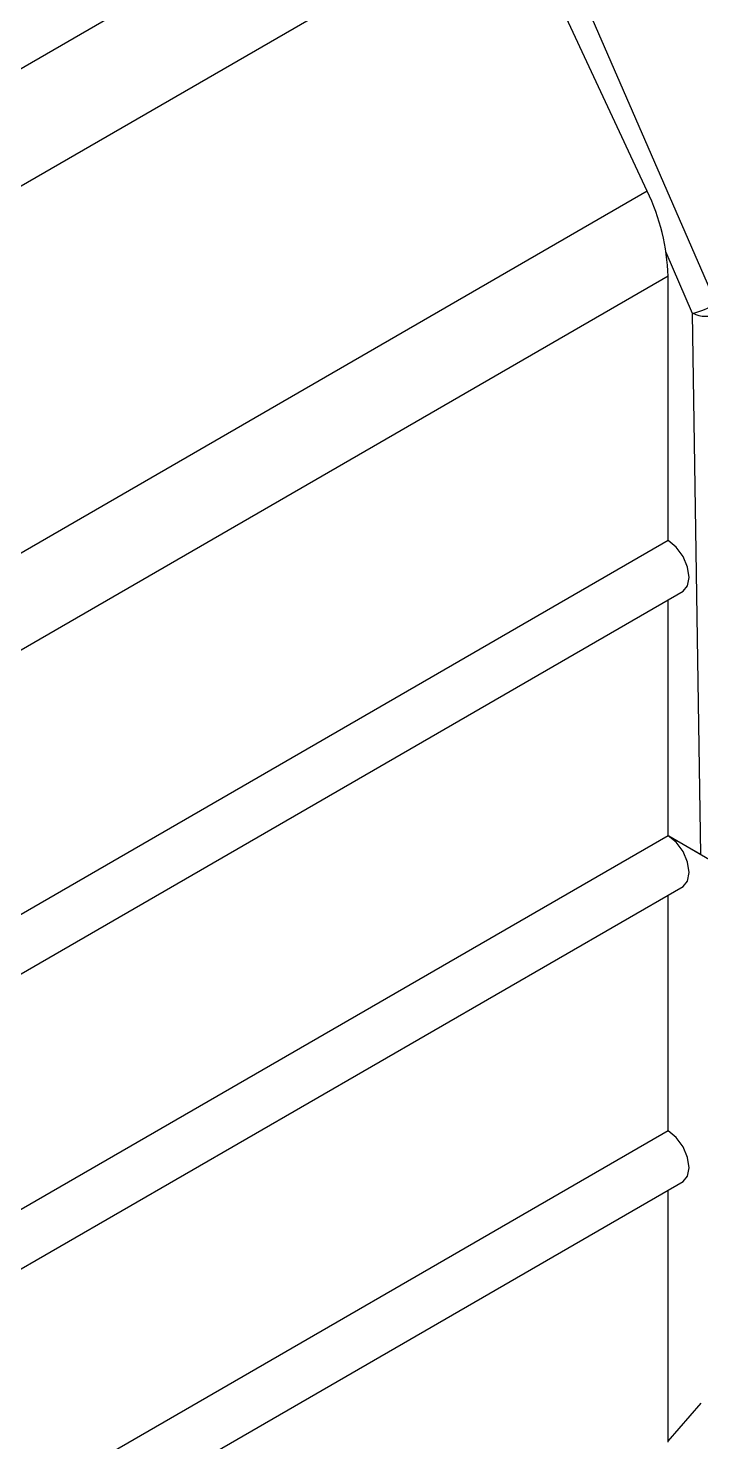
# Model space of a CAD drawing. Extents: x 6 to 134, y 1 to 99.
# Drawn here: x 96.225 to 97.342, y 77.137 to 79.483 of the extents above; entities that cross this region are included whole.
import ezdxf

# ---------------------------------------------------------------- set-up
doc = ezdxf.new("R2010")
doc.units = 0
doc.header["$MEASUREMENT"] = 0
doc.layers.add('OBJECT', color=7, linetype='CONTINUOUS')

msp = doc.modelspace()

# ---------------------------------------------------------------- linework, layer by layer
at = {"layer": 'OBJECT'}
for p, q in [((96.9278, 79.8282), (86.3915, 73.7457)), ((97.0296, 79.692), (86.4928, 73.6093)), ((97.2534, 79.2124), (97.0296, 79.692)), ((97.0987, 79.6433), (97.3677, 79.0254)), ((97.2534, 79.2124), (86.661, 73.0975)), ((97.3289, 79.0097), (97.2849, 79.1107)), ((97.288, 79.0712), (86.6955, 72.9563)), ((97.288, 78.6328), (97.288, 79.0712)), ((97.3424, 78.1114), (97.3289, 79.0097)), ((97.288, 78.6328), (86.6955, 72.5179)), ((86.7205, 72.4337), (97.313, 78.5486)), ((97.288, 78.1428), (97.288, 78.5342)), ((97.288, 78.1428), (86.6955, 72.0279)), ((97.3636, 78.0991), (97.2895, 78.1419)), ((97.3424, 78.1114), (97.2895, 78.1419)), ((86.7205, 71.9438), (97.313, 78.0587)), ((97.288, 77.6529), (97.288, 78.0443)), ((97.288, 77.6529), (86.6955, 71.538)), ((86.7205, 71.4539), (97.313, 77.5688)), ((97.288, 77.136), (97.288, 77.5543)), ((97.288, 77.1379), (97.343, 77.2008))]:
    msp.add_line(p, q, dxfattribs=at)
at = {"layer": 'OBJECT', "flags": 128}
for points in [[(97.313, 78.5486), (97.313, 78.5486), (97.3206, 78.5574), (97.3233, 78.5715), (97.3206, 78.5887), (97.313, 78.6064), (97.3015, 78.6218), (97.288, 78.6328)], [(97.313, 78.0587), (97.313, 78.0587), (97.3206, 78.0675), (97.3233, 78.0816), (97.3206, 78.0988), (97.313, 78.1164), (97.3015, 78.1319), (97.288, 78.1428)], [(97.313, 77.5688), (97.313, 77.5688), (97.3206, 77.5776), (97.3233, 77.5917), (97.3206, 77.6088), (97.313, 77.6265), (97.3015, 77.642), (97.288, 77.6529)]]:
    msp.add_lwpolyline(points, dxfattribs=at)
at = {"layer": 'OBJECT'}
for centre, radius, start, end in [((96.9463, 79.0624), 0.3418, 1.4765, 26.0184), ((97.2916, 79.1574), 0.1523, 284.1621, 299.9677), ((97.3497, 79.0517), 0.0468, 243.6425, 297.5175)]:
    msp.add_arc(centre, radius, start, end, dxfattribs=at)

doc.saveas('drawing.dxf')
